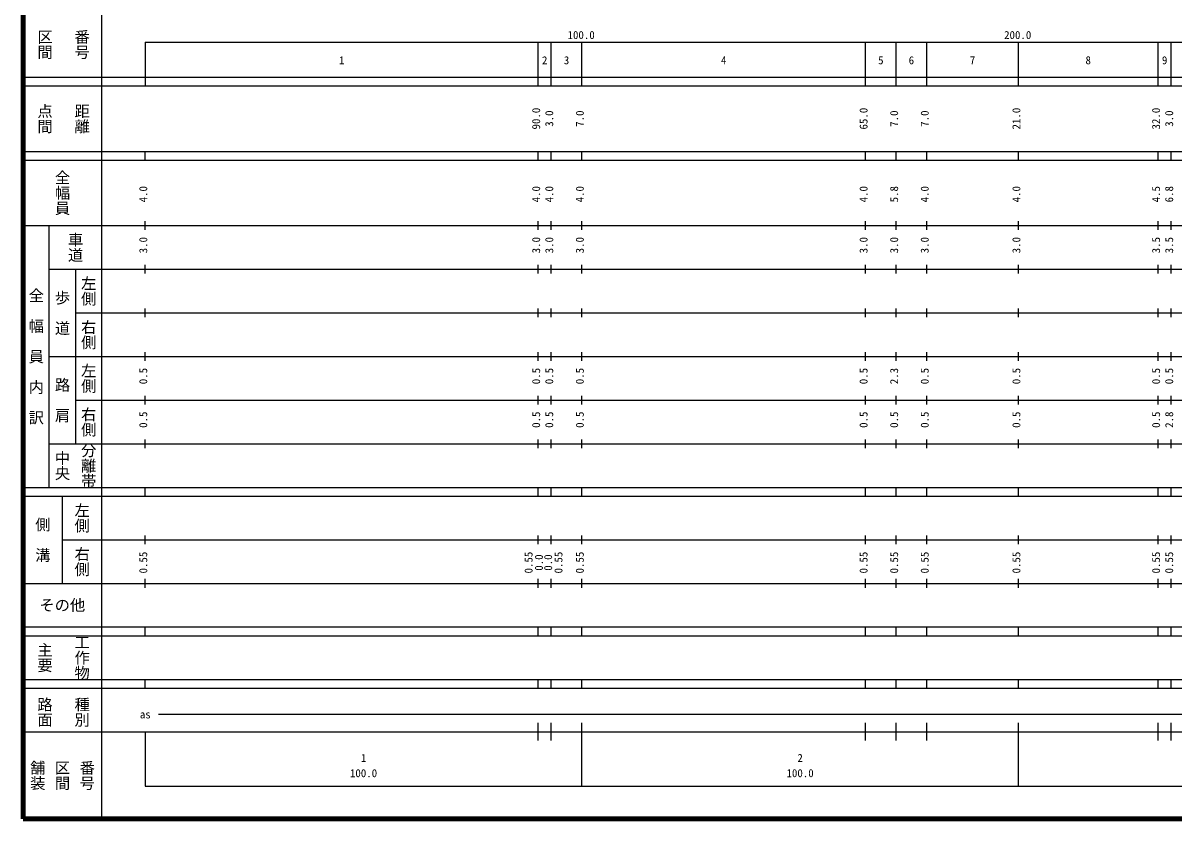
# Model space of a CAD drawing. Units: millimetres on the paper, enlarged 1000 times. Extents: x 40000 to 680144, y 20000 to 380000.
# Drawn here: x 40000 to 303643, y 20000 to 202409 of the extents above; entities that cross this region are included whole.
import ezdxf
from ezdxf.enums import TextEntityAlignment as Align

# ---------------------------------------------------------------- set-up
doc = ezdxf.new("R2010")
doc.units = ezdxf.units.MM
doc.header["$LTSCALE"] = 1000
doc.layers.add('M-TTL', color=2, linetype='Continuous', lineweight=140)
doc.layers.add('M-TTL-BAND', color=7, linetype='Continuous', lineweight=25)
doc.styles.add('@ＭＳ ゴシック', font='')
doc.styles.add('ＭＳ ゴシック', font='')
doc.styles.get('@ＭＳ ゴシック').set_extended_font_data('@MS Gothic')
doc.styles.get('ＭＳ ゴシック').set_extended_font_data('MS Gothic')

msp = doc.modelspace()

# ---------------------------------------------------------------- linework, layer by layer
at = {"layer": 'M-TTL'}
for p, q in [((40000, 380000), (40000, 20000)), ((40000, 20000), (680000, 20000))]:
    msp.add_line(p, q, dxfattribs=at)
at = {"layer": 'M-TTL-BAND'}
for p, q in [((58000, 370000), (58000, 20000)), ((68000, 198000), (579000, 198000)), ((68000, 198000), (68000, 188000)), ((158000, 188000), (158000, 198000)), ((161000, 188000), (161000, 198000)), ((168000, 188000), (168000, 198000)), ((233000, 188000), (233000, 198000)), ((240000, 188000), (240000, 198000)), ((247000, 188000), (247000, 198000)), ((268000, 188000), (268000, 198000)), ((300000, 188000), (300000, 198000)), ((303000, 188000), (303000, 198000)), ((40000, 190000), (579000, 190000)), ((40000, 188000), (579000, 188000)), ((40000, 173000), (579000, 173000)), ((68000, 171000), (68000, 173000)), ((158000, 171000), (158000, 173000)), ((161000, 171000), (161000, 173000)), ((168000, 171000), (168000, 173000)), ((233000, 171000), (233000, 173000)), ((240000, 171000), (240000, 173000)), ((247000, 171000), (247000, 173000)), ((268000, 171000), (268000, 173000)), ((300000, 171000), (300000, 173000)), ((303000, 171000), (303000, 173000)), ((40000, 171000), (579000, 171000)), ((40000, 156000), (579000, 156000)), ((46000, 96000), (46000, 156000)), ((68000, 155000), (68000, 157000)), ((158000, 155000), (158000, 157000)), ((161000, 155000), (161000, 157000)), ((168000, 155000), (168000, 157000)), ((233000, 155000), (233000, 157000)), ((240000, 155000), (240000, 157000)), ((247000, 155000), (247000, 157000)), ((268000, 155000), (268000, 157000)), ((300000, 155000), (300000, 157000)), ((303000, 155000), (303000, 157000)), ((46000, 146000), (579000, 146000)), ((52000, 146000), (52000, 106000)), ((68000, 145000), (68000, 147000)), ((158000, 145000), (158000, 147000)), ((161000, 145000), (161000, 147000)), ((168000, 145000), (168000, 147000)), ((233000, 145000), (233000, 147000)), ((240000, 145000), (240000, 147000)), ((247000, 145000), (247000, 147000)), ((268000, 145000), (268000, 147000)), ((300000, 145000), (300000, 147000)), ((303000, 145000), (303000, 147000)), ((52000, 136000), (579000, 136000)), ((68000, 135000), (68000, 137000)), ((158000, 135000), (158000, 137000)), ((161000, 135000), (161000, 137000)), ((168000, 135000), (168000, 137000)), ((233000, 135000), (233000, 137000)), ((240000, 135000), (240000, 137000)), ((247000, 135000), (247000, 137000)), ((268000, 135000), (268000, 137000)), ((300000, 135000), (300000, 137000)), ((303000, 135000), (303000, 137000)), ((68000, 125000), (68000, 127000)), ((158000, 125000), (158000, 127000)), ((161000, 125000), (161000, 127000)), ((168000, 125000), (168000, 127000)), ((233000, 125000), (233000, 127000)), ((240000, 125000), (240000, 127000)), ((247000, 125000), (247000, 127000)), ((268000, 125000), (268000, 127000)), ((300000, 125000), (300000, 127000)), ((303000, 125000), (303000, 127000)), ((46000, 126000), (579000, 126000)), ((68000, 115000), (68000, 117000)), ((158000, 115000), (158000, 117000)), ((161000, 115000), (161000, 117000)), ((168000, 115000), (168000, 117000)), ((233000, 115000), (233000, 117000)), ((240000, 115000), (240000, 117000)), ((247000, 115000), (247000, 117000)), ((268000, 115000), (268000, 117000)), ((300000, 115000), (300000, 117000)), ((303000, 115000), (303000, 117000)), ((52000, 116000), (579000, 116000)), ((46000, 106000), (579000, 106000)), ((68000, 105000), (68000, 107000)), ((158000, 105000), (158000, 107000)), ((161000, 105000), (161000, 107000)), ((168000, 105000), (168000, 107000)), ((233000, 105000), (233000, 107000)), ((240000, 105000), (240000, 107000)), ((247000, 105000), (247000, 107000)), ((268000, 105000), (268000, 107000)), ((300000, 105000), (300000, 107000)), ((303000, 105000), (303000, 107000)), ((40000, 96000), (579000, 96000)), ((68000, 94000), (68000, 96000)), ((158000, 94000), (158000, 96000)), ((161000, 94000), (161000, 96000)), ((168000, 94000), (168000, 96000)), ((233000, 94000), (233000, 96000)), ((240000, 94000), (240000, 96000)), ((247000, 94000), (247000, 96000)), ((268000, 94000), (268000, 96000)), ((300000, 94000), (300000, 96000)), ((303000, 94000), (303000, 96000)), ((40000, 94000), (579000, 94000)), ((49000, 94000), (49000, 74000)), ((68000, 83000), (68000, 85000)), ((158000, 83000), (158000, 85000)), ((161000, 83000), (161000, 85000)), ((168000, 83000), (168000, 85000)), ((233000, 83000), (233000, 85000)), ((240000, 83000), (240000, 85000)), ((247000, 83000), (247000, 85000)), ((268000, 83000), (268000, 85000)), ((300000, 83000), (300000, 85000)), ((303000, 83000), (303000, 85000)), ((49000, 84000), (579000, 84000)), ((40000, 74000), (579000, 74000)), ((68000, 73000), (68000, 75000)), ((158000, 73000), (158000, 75000)), ((161000, 73000), (161000, 75000)), ((168000, 73000), (168000, 75000)), ((233000, 73000), (233000, 75000)), ((240000, 73000), (240000, 75000)), ((247000, 73000), (247000, 75000)), ((268000, 73000), (268000, 75000)), ((300000, 73000), (300000, 75000)), ((303000, 73000), (303000, 75000)), ((40000, 64000), (579000, 64000)), ((68000, 62000), (68000, 64000)), ((158000, 62000), (158000, 64000)), ((161000, 62000), (161000, 64000)), ((168000, 62000), (168000, 64000)), ((233000, 62000), (233000, 64000)), ((240000, 62000), (240000, 64000)), ((247000, 62000), (247000, 64000)), ((268000, 62000), (268000, 64000)), ((300000, 62000), (300000, 64000)), ((303000, 62000), (303000, 64000)), ((40000, 62000), (579000, 62000)), ((40000, 52000), (579000, 52000)), ((68000, 50000), (68000, 52000)), ((158000, 50000), (158000, 52000)), ((161000, 50000), (161000, 52000)), ((168000, 50000), (168000, 52000)), ((233000, 50000), (233000, 52000)), ((240000, 50000), (240000, 52000)), ((247000, 50000), (247000, 52000)), ((268000, 50000), (268000, 52000)), ((300000, 50000), (300000, 52000)), ((303000, 50000), (303000, 52000)), ((40000, 50000), (579000, 50000)), ((71000, 44000), (565000, 44000)), ((40000, 40000), (579000, 40000)), ((68000, 40000), (68000, 27500)), ((158000, 38000), (158000, 42000)), ((161000, 38000), (161000, 42000)), ((168000, 27500), (168000, 42000)), ((233000, 38000), (233000, 42000)), ((240000, 38000), (240000, 42000)), ((247000, 38000), (247000, 42000)), ((268000, 27500), (268000, 42000)), ((300000, 38000), (300000, 42000)), ((303000, 38000), (303000, 42000)), ((68000, 27500), (579000, 27500))]:
    msp.add_line(p, q, dxfattribs=at)

# ---------------------------------------------------------------- texts
at = {"layer": 'M-TTL-BAND', "style": '@ＭＳ ゴシック'}
for s, p in [('区間', (45000, 197500)), ('番号', (53500, 197500)), ('点間', (45000, 180500)), ('距離', (53500, 180500)), ('全幅員', (49000, 163500)), ('車道', (52000, 151000)), ('左側', (55000, 141000)), ('全\u3000幅\u3000員\u3000内\u3000訳', (43000, 126000)), ('歩\u3000道', (49000, 136000)), ('右側', (55000, 131000)), ('左側', (55000, 121000)), ('路\u3000肩', (49000, 116000)), ('右側', (55000, 111000)), ('分離帯', (55000, 101000)), ('中央', (49000, 101000)), ('左側', (53500, 89000)), ('側\u3000溝', (44500, 84000)), ('右側', (53500, 79000)), ('工作物', (53500, 57000)), ('主要', (45000, 57000)), ('路面', (45000, 44500)), ('種別', (53500, 44500)), ('舗装', (43333, 30000)), ('区間', (49000, 30000)), ('番号', (54667, 30000))]:
    msp.add_text(s, height=2566, rotation=270, dxfattribs=at).set_placement(p, align=Align.MIDDLE_CENTER)
at = {"layer": 'M-TTL-BAND', "style": 'ＭＳ ゴシック'}
for s, p in [('100.0', (167844, 198195)), ('200.0', (267844, 198195)), ('1', (113000, 192405)), ('2', (159500, 192405)), ('3', (164500, 192405)), ('4', (200500, 192405)), ('5', (236500, 192405)), ('6', (243500, 192405)), ('7', (257500, 192405)), ('8', (284000, 192405)), ('9', (301500, 192405)), ('as', (68000, 42500)), ('1', (118000, 32523)), ('2', (218000, 32523)), ('100.0', (118000, 29033)), ('100.0', (218000, 29033))]:
    msp.add_text(s, height=1833, dxfattribs=at).set_placement(p, align=Align.BOTTOM_CENTER)
for s, p in [('90.0', (159000, 180500)), ('3.0', (162000, 180500)), ('7.0', (169000, 180500)), ('65.0', (234000, 180500)), ('7.0', (241000, 180500)), ('7.0', (248000, 180500)), ('21.0', (269000, 180500)), ('32.0', (301000, 180500)), ('3.0', (304000, 180500)), ('4.0', (69000, 163174)), ('4.0', (159000, 163174)), ('4.0', (162000, 163174)), ('4.0', (169000, 163174)), ('4.0', (234000, 163174)), ('5.8', (241000, 163174)), ('4.0', (248000, 163174)), ('4.0', (269000, 163174)), ('4.5', (301000, 163174)), ('6.8', (304000, 163174)), ('3.0', (69000, 151500)), ('3.0', (159000, 151500)), ('3.0', (162000, 151500)), ('3.0', (169000, 151500)), ('3.0', (234000, 151500)), ('3.0', (241000, 151500)), ('3.0', (248000, 151500)), ('3.0', (269000, 151500)), ('3.5', (301000, 151500)), ('3.5', (304000, 151500)), ('0.5', (69000, 121500)), ('0.5', (159000, 121500)), ('0.5', (162000, 121500)), ('0.5', (169000, 121500)), ('0.5', (234000, 121500)), ('2.3', (241000, 121500)), ('0.5', (248000, 121500)), ('0.5', (269000, 121500)), ('0.5', (301000, 121500)), ('0.5', (304000, 121500)), ('0.5', (69000, 111500)), ('0.5', (159000, 111500)), ('0.5', (162000, 111500)), ('0.5', (169000, 111500)), ('0.5', (234000, 111500)), ('0.5', (241000, 111500)), ('0.5', (248000, 111500)), ('0.5', (269000, 111500)), ('0.5', (301000, 111500)), ('2.8', (304000, 111500)), ('0.55', (69000, 78764)), ('0.55', (157263, 78764)), ('0.0', (159633, 78764)), ('0.0', (161742, 78764)), ('0.55', (164112, 78764)), ('0.55', (169000, 78764)), ('0.55', (234000, 78764)), ('0.55', (241000, 78764)), ('0.55', (248000, 78764)), ('0.55', (269000, 78764)), ('0.55', (301000, 78764)), ('0.55', (304000, 78764))]:
    msp.add_text(s, height=1833, rotation=90, dxfattribs=at).set_placement(p, align=Align.BOTTOM_CENTER)
msp.add_text('その他', height=2566, dxfattribs=at).set_placement((49000, 69000), align=Align.MIDDLE_CENTER)

doc.saveas('drawing.dxf')
